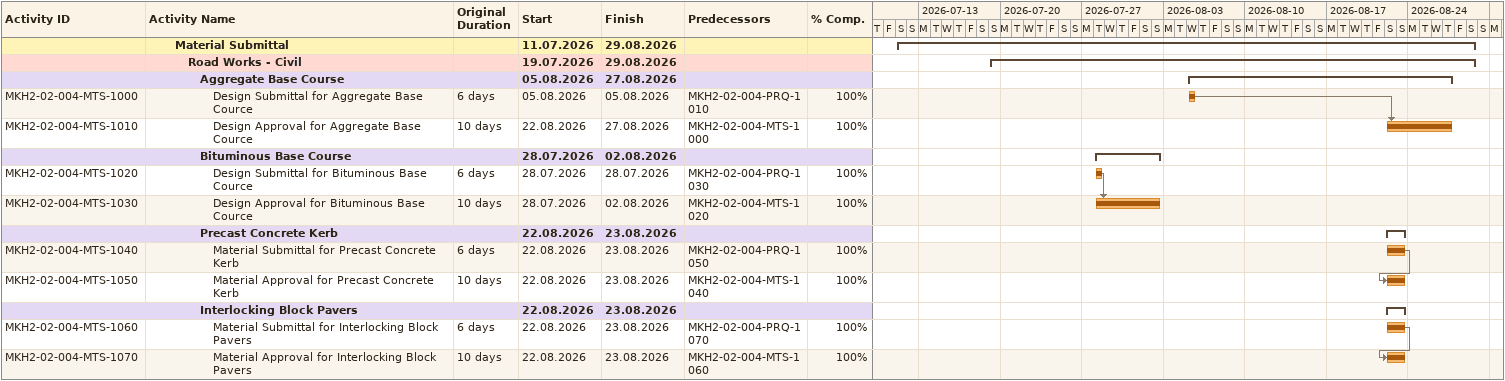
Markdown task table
| ID | Level | Task | Original duration | Start | Finish | Predecessors | % complete |
|---|---|---|---|---|---|---|---|
|  | 3 | **Material Submittal** |  | 2026-07-11 | 2026-08-29 |  |  |
|  | 4 | **Road Works - Civil** |  | 2026-07-19 | 2026-08-29 |  |  |
|  | 5 | **Aggregate Base Course** |  | 2026-08-05 | 2026-08-27 |  |  |
| MKH2-02-004-MTS-1000 | 6 | Design Submittal for Aggregate Base Cource | 6d | 2026-08-05 | 2026-08-05 | MKH2-02-004-PRQ-1010 | 100 |
| MKH2-02-004-MTS-1010 | 6 | Design Approval for Aggregate Base Cource | 10d | 2026-08-22 | 2026-08-27 | MKH2-02-004-MTS-1000 | 100 |
|  | 5 | **Bituminous Base Course** |  | 2026-07-28 | 2026-08-02 |  |  |
| MKH2-02-004-MTS-1020 | 6 | Design Submittal for Bituminous Base Cource | 6d | 2026-07-28 | 2026-07-28 | MKH2-02-004-PRQ-1030 | 100 |
| MKH2-02-004-MTS-1030 | 6 | Design Approval for Bituminous Base Cource | 10d | 2026-07-28 | 2026-08-02 | MKH2-02-004-MTS-1020 | 100 |
|  | 5 | **Precast Concrete Kerb** |  | 2026-08-22 | 2026-08-23 |  |  |
| MKH2-02-004-MTS-1040 | 6 | Material Submittal for Precast Concrete Kerb | 6d | 2026-08-22 | 2026-08-23 | MKH2-02-004-PRQ-1050 | 100 |
| MKH2-02-004-MTS-1050 | 6 | Material Approval for Precast Concrete Kerb | 10d | 2026-08-22 | 2026-08-23 | MKH2-02-004-MTS-1040 | 100 |
|  | 5 | **Interlocking Block Pavers** |  | 2026-08-22 | 2026-08-23 |  |  |
| MKH2-02-004-MTS-1060 | 6 | Material Submittal for Interlocking Block Pavers | 6d | 2026-08-22 | 2026-08-23 | MKH2-02-004-PRQ-1070 | 100 |
| MKH2-02-004-MTS-1070 | 6 | Material Approval for Interlocking Block Pavers | 10d | 2026-08-22 | 2026-08-23 | MKH2-02-004-MTS-1060 | 100 |
